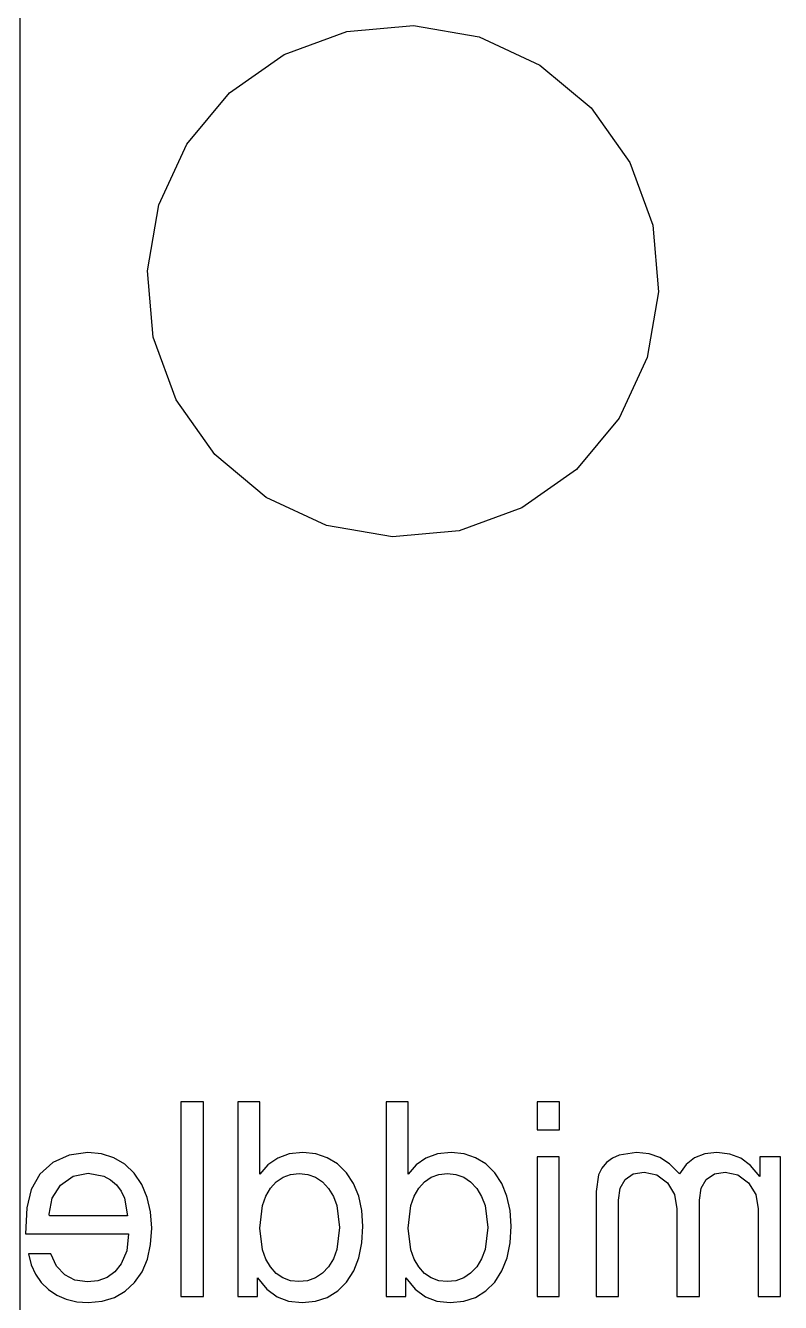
# Model space of a CAD drawing. Extents: x -935 to 1603, y -1243 to 219.
# Drawn here: x 317.25 to 334.95, y 36.33 to 66.28 of the extents above; entities that cross this region are included whole.
import ezdxf

# ---------------------------------------------------------------- set-up
doc = ezdxf.new("R2010")
doc.units = 0
doc.header["$MEASUREMENT"] = 0
doc.layers.add('Layer0', color=7, linetype='Continuous')
doc.layers.add('middle', color=7, linetype='Continuous')

msp = doc.modelspace()

# ---------------------------------------------------------------- linework, layer by layer
at = {"linetype": 'ByBlock'}
msp.add_xline((317.12, -282.671), (0, -1), dxfattribs=at)
at = {"layer": 'Layer0'}
for p, q in [((324.79, 66.136), (326.35, 66.277)), ((326.35, 66.277), (327.893, 66.008)), ((323.32, 65.597), (324.79, 66.136)), ((327.893, 66.008), (329.315, 65.35)), ((322.039, 64.695), (323.32, 65.597)), ((329.315, 65.35), (330.517, 64.346)), ((321.035, 63.493), (322.039, 64.695)), ((330.517, 64.346), (331.419, 63.065)), ((320.377, 62.072), (321.035, 63.493)), ((331.419, 63.065), (331.958, 61.595)), ((320.109, 60.528), (320.377, 62.072)), ((331.958, 61.595), (332.098, 60.035)), ((320.249, 58.968), (320.109, 60.528)), ((332.098, 60.035), (331.83, 58.492)), ((320.788, 57.498), (320.249, 58.968)), ((331.83, 58.492), (331.172, 57.071)), ((321.69, 56.217), (320.788, 57.498)), ((331.172, 57.071), (330.168, 55.868)), ((322.892, 55.213), (321.69, 56.217)), ((330.168, 55.868), (328.887, 54.967)), ((324.313, 54.555), (322.892, 55.213)), ((328.887, 54.967), (327.417, 54.427)), ((325.857, 54.287), (324.313, 54.555)), ((327.417, 54.427), (325.857, 54.287))]:
    msp.add_line(p, q, dxfattribs=at)
at = {"layer": 'middle'}
for p, q in [((320.897, 41.035), (320.897, 36.477)), ((321.422, 41.035), (320.897, 41.035)), ((320.897, 41.035, 0.2), (320.897, 36.477, 0.2)), ((321.422, 41.035, 0.2), (320.897, 41.035, 0.2)), ((320.897, 41.035), (320.897, 41.035, 0.2)), ((321.422, 36.477), (321.422, 41.035)), ((321.422, 36.477, 0.2), (321.422, 41.035, 0.2)), ((321.422, 41.035), (321.422, 41.035, 0.2)), ((322.228, 41.035), (322.228, 36.477)), ((322.747, 41.035), (322.228, 41.035)), ((322.228, 41.035, 0.2), (322.228, 36.477, 0.2)), ((322.747, 41.035, 0.2), (322.228, 41.035, 0.2)), ((322.228, 41.035), (322.228, 41.035, 0.2)), ((322.747, 39.34), (322.747, 41.035)), ((322.747, 39.34, 0.2), (322.747, 41.035, 0.2)), ((322.747, 41.035), (322.747, 41.035, 0.2)), ((325.705, 41.035), (325.705, 36.477)), ((326.224, 41.035), (325.705, 41.035)), ((325.705, 41.035, 0.2), (325.705, 36.477, 0.2)), ((326.224, 41.035, 0.2), (325.705, 41.035, 0.2)), ((325.705, 41.035), (325.705, 41.035, 0.2)), ((326.224, 39.34), (326.224, 41.035)), ((326.224, 39.34, 0.2), (326.224, 41.035, 0.2)), ((326.224, 41.035), (326.224, 41.035, 0.2)), ((329.249, 41.035), (329.249, 40.378)), ((329.774, 41.035), (329.249, 41.035)), ((329.249, 41.035, 0.2), (329.249, 40.378, 0.2)), ((329.774, 41.035, 0.2), (329.249, 41.035, 0.2)), ((329.249, 41.035), (329.249, 41.035, 0.2)), ((329.774, 40.378), (329.774, 41.035)), ((329.774, 40.378, 0.2), (329.774, 41.035, 0.2)), ((329.774, 41.035), (329.774, 41.035, 0.2)), ((329.249, 40.378), (329.774, 40.378)), ((329.249, 40.378, 0.2), (329.774, 40.378, 0.2)), ((329.249, 40.378), (329.249, 40.378, 0.2)), ((329.774, 40.378), (329.774, 40.378, 0.2)), ((318.71, 39.847), (318.274, 39.789)), ((318.71, 39.847, 0.2), (318.274, 39.789, 0.2)), ((319.034, 39.817), (318.71, 39.847)), ((319.034, 39.817, 0.2), (318.71, 39.847, 0.2)), ((318.71, 39.847), (318.71, 39.847, 0.2)), ((323.754, 39.847), (323.438, 39.815)), ((323.754, 39.847, 0.2), (323.438, 39.815, 0.2)), ((324.058, 39.818), (323.754, 39.847)), ((324.058, 39.818, 0.2), (323.754, 39.847, 0.2)), ((323.754, 39.847), (323.754, 39.847, 0.2)), ((327.231, 39.847), (326.915, 39.815)), ((327.231, 39.847, 0.2), (326.915, 39.815, 0.2)), ((327.534, 39.818), (327.231, 39.847)), ((327.534, 39.818, 0.2), (327.231, 39.847, 0.2)), ((327.231, 39.847), (327.231, 39.847, 0.2)), ((331.578, 39.847), (331.174, 39.788)), ((331.578, 39.847, 0.2), (331.174, 39.788, 0.2)), ((331.878, 39.819), (331.578, 39.847)), ((331.878, 39.819, 0.2), (331.578, 39.847, 0.2)), ((331.578, 39.847), (331.578, 39.847, 0.2)), ((333.466, 39.847), (333.183, 39.816)), ((333.466, 39.847, 0.2), (333.183, 39.816, 0.2)), ((333.768, 39.814), (333.466, 39.847)), ((333.768, 39.814, 0.2), (333.466, 39.847, 0.2)), ((333.466, 39.847), (333.466, 39.847, 0.2)), ((317.894, 39.616), (317.59, 39.343)), ((317.894, 39.616, 0.2), (317.59, 39.343, 0.2)), ((318.274, 39.789), (317.894, 39.616)), ((318.274, 39.789, 0.2), (317.894, 39.616, 0.2)), ((317.894, 39.616), (317.894, 39.616, 0.2)), ((318.274, 39.789), (318.274, 39.789, 0.2)), ((319.323, 39.726), (319.034, 39.817)), ((319.323, 39.726, 0.2), (319.034, 39.817, 0.2)), ((319.034, 39.817), (319.034, 39.817, 0.2)), ((319.579, 39.575), (319.323, 39.726)), ((319.579, 39.575, 0.2), (319.323, 39.726, 0.2)), ((319.323, 39.726), (319.323, 39.726, 0.2)), ((319.801, 39.363), (319.579, 39.575)), ((319.801, 39.363, 0.2), (319.579, 39.575, 0.2)), ((319.579, 39.575), (319.579, 39.575, 0.2)), ((322.934, 39.562), (322.747, 39.34)), ((322.934, 39.562, 0.2), (322.747, 39.34, 0.2)), ((323.165, 39.72), (322.934, 39.562)), ((323.165, 39.72, 0.2), (322.934, 39.562, 0.2)), ((322.934, 39.562), (322.934, 39.562, 0.2)), ((323.438, 39.815), (323.165, 39.72)), ((323.438, 39.815, 0.2), (323.165, 39.72, 0.2)), ((323.165, 39.72), (323.165, 39.72, 0.2)), ((323.438, 39.815), (323.438, 39.815, 0.2)), ((324.329, 39.729), (324.058, 39.818)), ((324.329, 39.729, 0.2), (324.058, 39.818, 0.2)), ((324.058, 39.818), (324.058, 39.818, 0.2)), ((324.569, 39.582), (324.329, 39.729)), ((324.569, 39.582, 0.2), (324.329, 39.729, 0.2)), ((324.329, 39.729), (324.329, 39.729, 0.2)), ((324.777, 39.375), (324.569, 39.582)), ((324.777, 39.375, 0.2), (324.569, 39.582, 0.2)), ((324.569, 39.582), (324.569, 39.582, 0.2)), ((326.411, 39.562), (326.224, 39.34)), ((326.411, 39.562, 0.2), (326.224, 39.34, 0.2)), ((326.642, 39.72), (326.411, 39.562)), ((326.642, 39.72, 0.2), (326.411, 39.562, 0.2)), ((326.411, 39.562), (326.411, 39.562, 0.2)), ((326.915, 39.815), (326.642, 39.72)), ((326.915, 39.815, 0.2), (326.642, 39.72, 0.2)), ((326.642, 39.72), (326.642, 39.72, 0.2)), ((326.915, 39.815), (326.915, 39.815, 0.2)), ((327.806, 39.729), (327.534, 39.818)), ((327.806, 39.729, 0.2), (327.534, 39.818, 0.2)), ((327.534, 39.818), (327.534, 39.818, 0.2)), ((328.046, 39.582), (327.806, 39.729)), ((328.046, 39.582, 0.2), (327.806, 39.729, 0.2)), ((327.806, 39.729), (327.806, 39.729, 0.2)), ((328.254, 39.375), (328.046, 39.582)), ((328.254, 39.375, 0.2), (328.046, 39.582, 0.2)), ((328.046, 39.582), (328.046, 39.582, 0.2)), ((329.249, 39.752), (329.249, 36.477)), ((329.768, 39.752), (329.249, 39.752)), ((329.249, 39.752, 0.2), (329.249, 36.477, 0.2)), ((329.768, 39.752, 0.2), (329.249, 39.752, 0.2)), ((329.249, 39.752), (329.249, 39.752, 0.2)), ((329.768, 36.477), (329.768, 39.752)), ((329.768, 36.477, 0.2), (329.768, 39.752, 0.2)), ((329.768, 39.752), (329.768, 39.752, 0.2)), ((330.875, 39.613), (330.768, 39.482)), ((330.875, 39.613, 0.2), (330.768, 39.482, 0.2)), ((331.012, 39.715), (330.875, 39.613)), ((331.012, 39.715, 0.2), (330.875, 39.613, 0.2)), ((330.875, 39.613), (330.875, 39.613, 0.2)), ((331.174, 39.788), (331.012, 39.715)), ((331.174, 39.788, 0.2), (331.012, 39.715, 0.2)), ((331.012, 39.715), (331.012, 39.715, 0.2)), ((331.174, 39.788), (331.174, 39.788, 0.2)), ((332.128, 39.734), (331.878, 39.819)), ((332.128, 39.734, 0.2), (331.878, 39.819, 0.2)), ((331.878, 39.819), (331.878, 39.819, 0.2)), ((332.354, 39.581), (332.128, 39.734)), ((332.354, 39.581, 0.2), (332.128, 39.734, 0.2)), ((332.128, 39.734), (332.128, 39.734, 0.2)), ((332.584, 39.346), (332.354, 39.581)), ((332.584, 39.346, 0.2), (332.354, 39.581, 0.2)), ((332.354, 39.581), (332.354, 39.581, 0.2)), ((332.742, 39.565), (332.584, 39.346)), ((332.742, 39.565, 0.2), (332.584, 39.346, 0.2)), ((332.942, 39.722), (332.742, 39.565)), ((332.942, 39.722, 0.2), (332.742, 39.565, 0.2)), ((332.742, 39.565), (332.742, 39.565, 0.2)), ((333.183, 39.816), (332.942, 39.722)), ((333.183, 39.816, 0.2), (332.942, 39.722, 0.2)), ((332.942, 39.722), (332.942, 39.722, 0.2)), ((333.183, 39.816), (333.183, 39.816, 0.2)), ((334.026, 39.715), (333.768, 39.814)), ((334.026, 39.715, 0.2), (333.768, 39.814, 0.2)), ((333.768, 39.814), (333.768, 39.814, 0.2)), ((334.255, 39.543), (334.026, 39.715)), ((334.255, 39.543, 0.2), (334.026, 39.715, 0.2)), ((334.026, 39.715), (334.026, 39.715, 0.2)), ((334.473, 39.289), (334.255, 39.543)), ((334.473, 39.289, 0.2), (334.255, 39.543, 0.2)), ((334.255, 39.543), (334.255, 39.543, 0.2)), ((334.954, 39.752), (334.473, 39.752)), ((334.473, 39.752), (334.473, 39.289)), ((334.954, 39.752, 0.2), (334.473, 39.752, 0.2)), ((334.473, 39.752, 0.2), (334.473, 39.289, 0.2)), ((334.473, 39.752), (334.473, 39.752, 0.2)), ((334.954, 36.477), (334.954, 39.752)), ((334.954, 36.477, 0.2), (334.954, 39.752, 0.2)), ((334.954, 39.752), (334.954, 39.752, 0.2)), ((317.59, 39.343), (317.384, 38.985)), ((317.59, 39.343, 0.2), (317.384, 38.985, 0.2)), ((317.59, 39.343), (317.59, 39.343, 0.2)), ((318.074, 39.088), (318.369, 39.296)), ((318.074, 39.088, 0.2), (318.369, 39.296, 0.2)), ((318.369, 39.296), (318.725, 39.366)), ((318.369, 39.296, 0.2), (318.725, 39.366, 0.2)), ((318.369, 39.296), (318.369, 39.296, 0.2)), ((318.725, 39.366), (319.089, 39.298)), ((318.725, 39.366, 0.2), (319.089, 39.298, 0.2)), ((318.725, 39.366), (318.725, 39.366, 0.2)), ((319.089, 39.298), (319.244, 39.213)), ((319.089, 39.298, 0.2), (319.244, 39.213, 0.2)), ((319.089, 39.298), (319.089, 39.298, 0.2)), ((319.98, 39.1), (319.801, 39.363)), ((319.98, 39.1, 0.2), (319.801, 39.363, 0.2)), ((319.801, 39.363), (319.801, 39.363, 0.2)), ((322.747, 39.34), (322.747, 39.34, 0.2)), ((323.133, 39.164), (323.29, 39.272)), ((323.133, 39.164, 0.2), (323.29, 39.272, 0.2)), ((323.29, 39.272), (323.468, 39.337)), ((323.29, 39.272, 0.2), (323.468, 39.337, 0.2)), ((323.29, 39.272), (323.29, 39.272, 0.2)), ((323.468, 39.337), (323.667, 39.359)), ((323.468, 39.337, 0.2), (323.667, 39.359, 0.2)), ((323.468, 39.337), (323.468, 39.337, 0.2)), ((323.667, 39.359), (323.869, 39.337)), ((323.667, 39.359, 0.2), (323.869, 39.337, 0.2)), ((323.667, 39.359), (323.667, 39.359, 0.2)), ((323.869, 39.337), (324.052, 39.271)), ((323.869, 39.337, 0.2), (324.052, 39.271, 0.2)), ((323.869, 39.337), (323.869, 39.337, 0.2)), ((324.052, 39.271), (324.214, 39.162)), ((324.052, 39.271, 0.2), (324.214, 39.162, 0.2)), ((324.052, 39.271), (324.052, 39.271, 0.2)), ((324.945, 39.12), (324.777, 39.375)), ((324.945, 39.12, 0.2), (324.777, 39.375, 0.2)), ((324.777, 39.375), (324.777, 39.375, 0.2)), ((326.224, 39.34), (326.224, 39.34, 0.2)), ((326.61, 39.164), (326.767, 39.272)), ((326.61, 39.164, 0.2), (326.767, 39.272, 0.2)), ((326.767, 39.272), (326.945, 39.337)), ((326.767, 39.272, 0.2), (326.945, 39.337, 0.2)), ((326.767, 39.272), (326.767, 39.272, 0.2)), ((326.945, 39.337), (327.144, 39.359)), ((326.945, 39.337, 0.2), (327.144, 39.359, 0.2)), ((326.945, 39.337), (326.945, 39.337, 0.2)), ((327.144, 39.359), (327.346, 39.337)), ((327.144, 39.359, 0.2), (327.346, 39.337, 0.2)), ((327.144, 39.359), (327.144, 39.359, 0.2)), ((327.346, 39.337), (327.528, 39.271)), ((327.346, 39.337, 0.2), (327.528, 39.271, 0.2)), ((327.346, 39.337), (327.346, 39.337, 0.2)), ((327.528, 39.271), (327.69, 39.162)), ((327.528, 39.271, 0.2), (327.69, 39.162, 0.2)), ((327.528, 39.271), (327.528, 39.271, 0.2)), ((328.422, 39.12), (328.254, 39.375)), ((328.422, 39.12, 0.2), (328.254, 39.375, 0.2)), ((328.254, 39.375), (328.254, 39.375, 0.2)), ((330.69, 39.326), (330.629, 38.934)), ((330.69, 39.326, 0.2), (330.629, 38.934, 0.2)), ((330.768, 39.482), (330.69, 39.326)), ((330.768, 39.482, 0.2), (330.69, 39.326, 0.2)), ((330.69, 39.326), (330.69, 39.326, 0.2)), ((330.768, 39.482), (330.768, 39.482, 0.2)), ((331.313, 39.217), (331.504, 39.346)), ((331.313, 39.217, 0.2), (331.504, 39.346, 0.2)), ((331.504, 39.346), (331.759, 39.389)), ((331.504, 39.346, 0.2), (331.759, 39.389, 0.2)), ((331.504, 39.346), (331.504, 39.346, 0.2)), ((331.759, 39.389), (332.054, 39.327)), ((331.759, 39.389, 0.2), (332.054, 39.327, 0.2)), ((331.759, 39.389), (331.759, 39.389, 0.2)), ((332.054, 39.327), (332.303, 39.139)), ((332.054, 39.327, 0.2), (332.303, 39.139, 0.2)), ((332.054, 39.327), (332.054, 39.327, 0.2)), ((332.584, 39.346), (332.584, 39.346, 0.2)), ((333.212, 39.217), (333.404, 39.346)), ((333.212, 39.217, 0.2), (333.404, 39.346, 0.2)), ((333.404, 39.346), (333.659, 39.389)), ((333.404, 39.346, 0.2), (333.659, 39.389, 0.2)), ((333.404, 39.346), (333.404, 39.346, 0.2)), ((333.659, 39.389), (333.955, 39.327)), ((333.659, 39.389, 0.2), (333.955, 39.327, 0.2)), ((333.659, 39.389), (333.659, 39.389, 0.2)), ((333.955, 39.327), (334.204, 39.139)), ((333.955, 39.327, 0.2), (334.204, 39.139, 0.2)), ((333.955, 39.327), (333.955, 39.327, 0.2)), ((334.473, 39.289), (334.473, 39.289, 0.2)), ((317.384, 38.985), (317.286, 38.553)), ((317.384, 38.985, 0.2), (317.286, 38.553, 0.2)), ((317.384, 38.985), (317.384, 38.985, 0.2)), ((317.875, 38.778), (318.074, 39.088)), ((317.875, 38.778, 0.2), (318.074, 39.088, 0.2)), ((318.074, 39.088), (318.074, 39.088, 0.2)), ((319.244, 39.213), (319.383, 39.094)), ((319.244, 39.213, 0.2), (319.383, 39.094, 0.2)), ((319.244, 39.213), (319.244, 39.213, 0.2)), ((319.383, 39.094), (319.496, 38.947)), ((319.383, 39.094, 0.2), (319.496, 38.947, 0.2)), ((319.383, 39.094), (319.383, 39.094, 0.2)), ((319.496, 38.947), (319.577, 38.776)), ((319.496, 38.947, 0.2), (319.577, 38.776, 0.2)), ((319.496, 38.947), (319.496, 38.947, 0.2)), ((320.108, 38.798), (319.98, 39.1)), ((320.108, 38.798, 0.2), (319.98, 39.1, 0.2)), ((319.98, 39.1), (319.98, 39.1, 0.2)), ((322.888, 38.824), (322.997, 39.012)), ((322.888, 38.824, 0.2), (322.997, 39.012, 0.2)), ((322.997, 39.012), (323.133, 39.164)), ((322.997, 39.012, 0.2), (323.133, 39.164, 0.2)), ((322.997, 39.012), (322.997, 39.012, 0.2)), ((323.133, 39.164), (323.133, 39.164, 0.2)), ((324.214, 39.162), (324.355, 39.009)), ((324.214, 39.162, 0.2), (324.355, 39.009, 0.2)), ((324.214, 39.162), (324.214, 39.162, 0.2)), ((324.355, 39.009), (324.47, 38.82)), ((324.355, 39.009, 0.2), (324.47, 38.82, 0.2)), ((324.355, 39.009), (324.355, 39.009, 0.2)), ((325.066, 38.826), (324.945, 39.12)), ((325.066, 38.826, 0.2), (324.945, 39.12, 0.2)), ((324.945, 39.12), (324.945, 39.12, 0.2)), ((326.365, 38.824), (326.474, 39.012)), ((326.365, 38.824, 0.2), (326.474, 39.012, 0.2)), ((326.474, 39.012), (326.61, 39.164)), ((326.474, 39.012, 0.2), (326.61, 39.164, 0.2)), ((326.474, 39.012), (326.474, 39.012, 0.2)), ((326.61, 39.164), (326.61, 39.164, 0.2)), ((327.69, 39.162), (327.832, 39.009)), ((327.69, 39.162, 0.2), (327.832, 39.009, 0.2)), ((327.69, 39.162), (327.69, 39.162, 0.2)), ((327.832, 39.009), (327.947, 38.82)), ((327.832, 39.009, 0.2), (327.947, 38.82, 0.2)), ((327.832, 39.009), (327.832, 39.009, 0.2)), ((328.542, 38.826), (328.422, 39.12)), ((328.542, 38.826, 0.2), (328.422, 39.12, 0.2)), ((328.422, 39.12), (328.422, 39.12, 0.2)), ((330.629, 38.934), (330.629, 36.477)), ((330.629, 38.934, 0.2), (330.629, 36.477, 0.2)), ((330.629, 38.934), (330.629, 38.934, 0.2)), ((331.154, 38.733), (331.194, 39.01)), ((331.154, 38.733, 0.2), (331.194, 39.01, 0.2)), ((331.194, 39.01), (331.313, 39.217)), ((331.194, 39.01, 0.2), (331.313, 39.217, 0.2)), ((331.194, 39.01), (331.194, 39.01, 0.2)), ((331.313, 39.217), (331.313, 39.217, 0.2)), ((332.303, 39.139), (332.471, 38.863)), ((332.303, 39.139, 0.2), (332.471, 38.863, 0.2)), ((332.303, 39.139), (332.303, 39.139, 0.2)), ((333.052, 38.733), (333.092, 39.01)), ((333.052, 38.733, 0.2), (333.092, 39.01, 0.2)), ((333.092, 39.01), (333.212, 39.217)), ((333.092, 39.01, 0.2), (333.212, 39.217, 0.2)), ((333.092, 39.01), (333.092, 39.01, 0.2)), ((333.212, 39.217), (333.212, 39.217, 0.2)), ((334.204, 39.139), (334.373, 38.863)), ((334.204, 39.139, 0.2), (334.373, 38.863, 0.2)), ((334.204, 39.139), (334.204, 39.139, 0.2)), ((317.808, 38.404), (317.875, 38.778)), ((317.808, 38.404, 0.2), (317.875, 38.778, 0.2)), ((317.875, 38.778), (317.875, 38.778, 0.2)), ((319.577, 38.776), (319.642, 38.367)), ((319.577, 38.776, 0.2), (319.642, 38.367, 0.2)), ((319.577, 38.776), (319.577, 38.776, 0.2)), ((320.185, 38.455), (320.108, 38.798)), ((320.185, 38.455, 0.2), (320.108, 38.798, 0.2)), ((320.108, 38.798), (320.108, 38.798, 0.2)), ((322.81, 38.605), (322.888, 38.824)), ((322.81, 38.605, 0.2), (322.888, 38.824, 0.2)), ((322.888, 38.824), (322.888, 38.824, 0.2)), ((324.47, 38.82), (324.552, 38.604)), ((324.47, 38.82, 0.2), (324.552, 38.604, 0.2)), ((324.47, 38.82), (324.47, 38.82, 0.2)), ((325.138, 38.493), (325.066, 38.826)), ((325.138, 38.493, 0.2), (325.066, 38.826, 0.2)), ((325.066, 38.826), (325.066, 38.826, 0.2)), ((326.287, 38.605), (326.365, 38.824)), ((326.287, 38.605, 0.2), (326.365, 38.824, 0.2)), ((326.365, 38.824), (326.365, 38.824, 0.2)), ((327.947, 38.82), (328.029, 38.604)), ((327.947, 38.82, 0.2), (328.029, 38.604, 0.2)), ((327.947, 38.82), (327.947, 38.82, 0.2)), ((328.615, 38.493), (328.542, 38.826)), ((328.615, 38.493, 0.2), (328.542, 38.826, 0.2)), ((328.542, 38.826), (328.542, 38.826, 0.2)), ((331.154, 36.477), (331.154, 38.733)), ((331.154, 36.477, 0.2), (331.154, 38.733, 0.2)), ((331.154, 38.733), (331.154, 38.733, 0.2)), ((332.471, 38.863), (332.527, 38.533)), ((332.471, 38.863, 0.2), (332.527, 38.533, 0.2)), ((332.471, 38.863), (332.471, 38.863, 0.2)), ((333.052, 36.477), (333.052, 38.733)), ((333.052, 36.477, 0.2), (333.052, 38.733, 0.2)), ((333.052, 38.733), (333.052, 38.733, 0.2)), ((334.373, 38.863), (334.429, 38.533)), ((334.373, 38.863, 0.2), (334.429, 38.533, 0.2)), ((334.373, 38.863), (334.373, 38.863, 0.2)), ((317.286, 38.553), (317.253, 37.942)), ((317.286, 38.553, 0.2), (317.253, 37.942, 0.2)), ((317.286, 38.553), (317.286, 38.553, 0.2)), ((317.814, 38.367), (317.808, 38.404)), ((317.814, 38.367, 0.2), (317.808, 38.404, 0.2)), ((317.808, 38.404), (317.808, 38.404, 0.2)), ((319.642, 38.367), (317.814, 38.367)), ((319.642, 38.367, 0.2), (317.814, 38.367, 0.2)), ((317.814, 38.367), (317.814, 38.367, 0.2)), ((319.642, 38.367), (319.642, 38.367, 0.2)), ((320.211, 38.072), (320.185, 38.455)), ((320.211, 38.072, 0.2), (320.185, 38.455, 0.2)), ((320.185, 38.455), (320.185, 38.455, 0.2)), ((322.747, 38.078), (322.81, 38.605)), ((322.747, 38.078, 0.2), (322.81, 38.605, 0.2)), ((322.81, 38.605), (322.81, 38.605, 0.2)), ((324.552, 38.604), (324.618, 38.09)), ((324.552, 38.604, 0.2), (324.618, 38.09, 0.2)), ((324.552, 38.604), (324.552, 38.604, 0.2)), ((325.162, 38.122), (325.138, 38.493)), ((325.162, 38.122, 0.2), (325.138, 38.493, 0.2)), ((325.138, 38.493), (325.138, 38.493, 0.2)), ((326.224, 38.078), (326.287, 38.605)), ((326.224, 38.078, 0.2), (326.287, 38.605, 0.2)), ((326.287, 38.605), (326.287, 38.605, 0.2)), ((328.029, 38.604), (328.095, 38.09)), ((328.029, 38.604, 0.2), (328.095, 38.09, 0.2)), ((328.029, 38.604), (328.029, 38.604, 0.2)), ((328.639, 38.122), (328.615, 38.493)), ((328.639, 38.122, 0.2), (328.615, 38.493, 0.2)), ((328.615, 38.493), (328.615, 38.493, 0.2)), ((332.527, 38.533), (332.527, 36.477)), ((332.527, 38.533, 0.2), (332.527, 36.477, 0.2)), ((332.527, 38.533), (332.527, 38.533, 0.2)), ((334.429, 38.533), (334.429, 36.477)), ((334.429, 38.533, 0.2), (334.429, 36.477, 0.2)), ((334.429, 38.533), (334.429, 38.533, 0.2)), ((320.186, 37.69), (320.211, 38.072)), ((320.186, 37.69, 0.2), (320.211, 38.072, 0.2)), ((320.211, 38.072), (320.211, 38.072, 0.2)), ((322.81, 37.566), (322.747, 38.078)), ((322.81, 37.566, 0.2), (322.747, 38.078, 0.2)), ((322.747, 38.078), (322.747, 38.078, 0.2)), ((324.618, 38.09), (324.552, 37.573)), ((324.618, 38.09, 0.2), (324.552, 37.573, 0.2)), ((324.618, 38.09), (324.618, 38.09, 0.2)), ((325.138, 37.728), (325.162, 38.122)), ((325.138, 37.728, 0.2), (325.162, 38.122, 0.2)), ((325.162, 38.122), (325.162, 38.122, 0.2)), ((326.287, 37.566), (326.224, 38.078)), ((326.287, 37.566, 0.2), (326.224, 38.078, 0.2)), ((326.224, 38.078), (326.224, 38.078, 0.2)), ((328.095, 38.09), (328.029, 37.573)), ((328.095, 38.09, 0.2), (328.029, 37.573, 0.2)), ((328.095, 38.09), (328.095, 38.09, 0.2)), ((328.615, 37.728), (328.639, 38.122)), ((328.615, 37.728, 0.2), (328.639, 38.122, 0.2)), ((328.639, 38.122), (328.639, 38.122, 0.2)), ((317.253, 37.942), (319.667, 37.942)), ((317.253, 37.942, 0.2), (319.667, 37.942, 0.2)), ((317.253, 37.942), (317.253, 37.942, 0.2)), ((319.667, 37.942), (319.624, 37.542)), ((319.667, 37.942, 0.2), (319.624, 37.542, 0.2)), ((319.667, 37.942), (319.667, 37.942, 0.2)), ((317.846, 37.473), (317.321, 37.473)), ((317.321, 37.473), (317.388, 37.218)), ((317.846, 37.473, 0.2), (317.321, 37.473, 0.2)), ((317.321, 37.473, 0.2), (317.388, 37.218, 0.2)), ((317.321, 37.473), (317.321, 37.473, 0.2)), ((317.982, 37.185), (317.846, 37.473)), ((317.982, 37.185, 0.2), (317.846, 37.473, 0.2)), ((317.846, 37.473), (317.846, 37.473, 0.2)), ((319.624, 37.542), (319.497, 37.241)), ((319.624, 37.542, 0.2), (319.497, 37.241, 0.2)), ((319.624, 37.542), (319.624, 37.542, 0.2)), ((320.111, 37.35), (320.186, 37.69)), ((320.111, 37.35, 0.2), (320.186, 37.69, 0.2)), ((320.186, 37.69), (320.186, 37.69, 0.2)), ((322.888, 37.352), (322.81, 37.566)), ((322.888, 37.352, 0.2), (322.81, 37.566, 0.2)), ((322.81, 37.566), (322.81, 37.566, 0.2)), ((324.552, 37.573), (324.47, 37.356)), ((324.552, 37.573, 0.2), (324.47, 37.356, 0.2)), ((324.552, 37.573), (324.552, 37.573, 0.2)), ((325.066, 37.378), (325.138, 37.728)), ((325.066, 37.378, 0.2), (325.138, 37.728, 0.2)), ((325.138, 37.728), (325.138, 37.728, 0.2)), ((326.365, 37.352), (326.287, 37.566)), ((326.365, 37.352, 0.2), (326.287, 37.566, 0.2)), ((326.287, 37.566), (326.287, 37.566, 0.2)), ((328.029, 37.573), (327.947, 37.356)), ((328.029, 37.573, 0.2), (327.947, 37.356, 0.2)), ((328.029, 37.573), (328.029, 37.573, 0.2)), ((328.543, 37.378), (328.615, 37.728)), ((328.543, 37.378, 0.2), (328.615, 37.728, 0.2)), ((328.615, 37.728), (328.615, 37.728, 0.2)), ((317.388, 37.218), (317.489, 36.994)), ((317.388, 37.218, 0.2), (317.489, 36.994, 0.2)), ((317.388, 37.218), (317.388, 37.218, 0.2)), ((318.171, 36.98), (317.982, 37.185)), ((318.171, 36.98, 0.2), (317.982, 37.185, 0.2)), ((317.982, 37.185), (317.982, 37.185, 0.2)), ((319.497, 37.241), (319.346, 37.055)), ((319.497, 37.241, 0.2), (319.346, 37.055, 0.2)), ((319.497, 37.241), (319.497, 37.241, 0.2)), ((319.985, 37.054), (320.111, 37.35)), ((319.985, 37.054, 0.2), (320.111, 37.35, 0.2)), ((320.111, 37.35), (320.111, 37.35, 0.2)), ((322.997, 37.166), (322.888, 37.352)), ((322.997, 37.166, 0.2), (322.888, 37.352, 0.2)), ((322.888, 37.352), (322.888, 37.352, 0.2)), ((323.133, 37.015), (322.997, 37.166)), ((323.133, 37.015, 0.2), (322.997, 37.166, 0.2)), ((322.997, 37.166), (322.997, 37.166, 0.2)), ((324.355, 37.169), (324.213, 37.017)), ((324.355, 37.169, 0.2), (324.213, 37.017, 0.2)), ((324.47, 37.356), (324.355, 37.169)), ((324.47, 37.356, 0.2), (324.355, 37.169, 0.2)), ((324.355, 37.169), (324.355, 37.169, 0.2)), ((324.47, 37.356), (324.47, 37.356, 0.2)), ((324.947, 37.073), (325.066, 37.378)), ((324.947, 37.073, 0.2), (325.066, 37.378, 0.2)), ((325.066, 37.378), (325.066, 37.378, 0.2)), ((326.474, 37.166), (326.365, 37.352)), ((326.474, 37.166, 0.2), (326.365, 37.352, 0.2)), ((326.365, 37.352), (326.365, 37.352, 0.2)), ((326.61, 37.015), (326.474, 37.166)), ((326.61, 37.015, 0.2), (326.474, 37.166, 0.2)), ((326.474, 37.166), (326.474, 37.166, 0.2)), ((327.832, 37.169), (327.69, 37.017)), ((327.832, 37.169, 0.2), (327.69, 37.017, 0.2)), ((327.947, 37.356), (327.832, 37.169)), ((327.947, 37.356, 0.2), (327.832, 37.169, 0.2)), ((327.832, 37.169), (327.832, 37.169, 0.2)), ((327.947, 37.356), (327.947, 37.356, 0.2)), ((328.424, 37.073), (328.543, 37.378)), ((328.424, 37.073, 0.2), (328.543, 37.378, 0.2)), ((328.543, 37.378), (328.543, 37.378, 0.2)), ((317.489, 36.994), (317.623, 36.799)), ((317.489, 36.994, 0.2), (317.623, 36.799, 0.2)), ((317.489, 36.994), (317.489, 36.994, 0.2)), ((318.412, 36.856), (318.171, 36.98)), ((318.412, 36.856, 0.2), (318.171, 36.98, 0.2)), ((318.171, 36.98), (318.171, 36.98, 0.2)), ((318.706, 36.815), (318.412, 36.856)), ((318.706, 36.815, 0.2), (318.412, 36.856, 0.2)), ((318.412, 36.856), (318.412, 36.856, 0.2)), ((318.951, 36.842), (318.706, 36.815)), ((318.951, 36.842, 0.2), (318.706, 36.815, 0.2)), ((319.164, 36.922), (318.951, 36.842)), ((319.164, 36.922, 0.2), (318.951, 36.842, 0.2)), ((318.951, 36.842), (318.951, 36.842, 0.2)), ((319.346, 37.055), (319.164, 36.922)), ((319.346, 37.055, 0.2), (319.164, 36.922, 0.2)), ((319.164, 36.922), (319.164, 36.922, 0.2)), ((319.346, 37.055), (319.346, 37.055, 0.2)), ((319.81, 36.799), (319.985, 37.054)), ((319.81, 36.799, 0.2), (319.985, 37.054, 0.2)), ((319.985, 37.054), (319.985, 37.054, 0.2)), ((322.691, 36.477), (322.691, 36.91)), ((322.691, 36.91), (322.912, 36.646)), ((322.691, 36.477, 0.2), (322.691, 36.91, 0.2)), ((322.691, 36.91, 0.2), (322.912, 36.646, 0.2)), ((322.691, 36.91), (322.691, 36.91, 0.2)), ((323.288, 36.908), (323.133, 37.015)), ((323.288, 36.908, 0.2), (323.133, 37.015, 0.2)), ((323.133, 37.015), (323.133, 37.015, 0.2)), ((323.464, 36.844), (323.288, 36.908)), ((323.464, 36.844, 0.2), (323.288, 36.908, 0.2)), ((323.288, 36.908), (323.288, 36.908, 0.2)), ((323.661, 36.822), (323.464, 36.844)), ((323.661, 36.822, 0.2), (323.464, 36.844, 0.2)), ((323.464, 36.844), (323.464, 36.844, 0.2)), ((323.866, 36.844), (323.661, 36.822)), ((323.866, 36.844, 0.2), (323.661, 36.822, 0.2)), ((324.05, 36.909), (323.866, 36.844)), ((324.05, 36.909, 0.2), (323.866, 36.844, 0.2)), ((323.866, 36.844), (323.866, 36.844, 0.2)), ((324.213, 37.017), (324.05, 36.909)), ((324.213, 37.017, 0.2), (324.05, 36.909, 0.2)), ((324.05, 36.909), (324.05, 36.909, 0.2)), ((324.213, 37.017), (324.213, 37.017, 0.2)), ((324.78, 36.812), (324.947, 37.073)), ((324.78, 36.812, 0.2), (324.947, 37.073, 0.2)), ((324.947, 37.073), (324.947, 37.073, 0.2)), ((326.168, 36.477), (326.168, 36.91)), ((326.168, 36.91), (326.389, 36.646)), ((326.168, 36.477, 0.2), (326.168, 36.91, 0.2)), ((326.168, 36.91, 0.2), (326.389, 36.646, 0.2)), ((326.168, 36.91), (326.168, 36.91, 0.2)), ((326.765, 36.908), (326.61, 37.015)), ((326.765, 36.908, 0.2), (326.61, 37.015, 0.2)), ((326.61, 37.015), (326.61, 37.015, 0.2)), ((326.941, 36.844), (326.765, 36.908)), ((326.941, 36.844, 0.2), (326.765, 36.908, 0.2)), ((326.765, 36.908), (326.765, 36.908, 0.2)), ((327.137, 36.822), (326.941, 36.844)), ((327.137, 36.822, 0.2), (326.941, 36.844, 0.2)), ((326.941, 36.844), (326.941, 36.844, 0.2)), ((327.343, 36.844), (327.137, 36.822)), ((327.343, 36.844, 0.2), (327.137, 36.822, 0.2)), ((327.527, 36.909), (327.343, 36.844)), ((327.527, 36.909, 0.2), (327.343, 36.844, 0.2)), ((327.343, 36.844), (327.343, 36.844, 0.2)), ((327.69, 37.017), (327.527, 36.909)), ((327.69, 37.017, 0.2), (327.527, 36.909, 0.2)), ((327.527, 36.909), (327.527, 36.909, 0.2)), ((327.69, 37.017), (327.69, 37.017, 0.2)), ((328.257, 36.812), (328.424, 37.073)), ((328.257, 36.812, 0.2), (328.424, 37.073, 0.2)), ((328.424, 37.073), (328.424, 37.073, 0.2)), ((317.623, 36.799), (317.79, 36.634)), ((317.623, 36.799, 0.2), (317.79, 36.634, 0.2)), ((317.623, 36.799), (317.623, 36.799, 0.2)), ((317.79, 36.634), (317.987, 36.503)), ((317.79, 36.634, 0.2), (317.987, 36.503, 0.2)), ((317.79, 36.634), (317.79, 36.634, 0.2)), ((318.706, 36.815), (318.706, 36.815, 0.2)), ((319.338, 36.45), (319.592, 36.596)), ((319.338, 36.45, 0.2), (319.592, 36.596, 0.2)), ((319.592, 36.596), (319.81, 36.799)), ((319.592, 36.596, 0.2), (319.81, 36.799, 0.2)), ((319.592, 36.596), (319.592, 36.596, 0.2)), ((319.81, 36.799), (319.81, 36.799, 0.2)), ((322.912, 36.646), (323.151, 36.468)), ((322.912, 36.646, 0.2), (323.151, 36.468, 0.2)), ((322.912, 36.646), (322.912, 36.646, 0.2)), ((323.661, 36.822), (323.661, 36.822, 0.2)), ((324.328, 36.453), (324.572, 36.603)), ((324.328, 36.453, 0.2), (324.572, 36.603, 0.2)), ((324.572, 36.603), (324.78, 36.812)), ((324.572, 36.603, 0.2), (324.78, 36.812, 0.2)), ((324.572, 36.603), (324.572, 36.603, 0.2)), ((324.78, 36.812), (324.78, 36.812, 0.2)), ((326.389, 36.646), (326.628, 36.468)), ((326.389, 36.646, 0.2), (326.628, 36.468, 0.2)), ((326.389, 36.646), (326.389, 36.646, 0.2)), ((327.137, 36.822), (327.137, 36.822, 0.2)), ((327.805, 36.453), (328.049, 36.603)), ((327.805, 36.453, 0.2), (328.049, 36.603, 0.2)), ((328.049, 36.603), (328.257, 36.812)), ((328.049, 36.603, 0.2), (328.257, 36.812, 0.2)), ((328.049, 36.603), (328.049, 36.603, 0.2)), ((328.257, 36.812), (328.257, 36.812, 0.2)), ((317.987, 36.503), (318.208, 36.409)), ((317.987, 36.503, 0.2), (318.208, 36.409, 0.2)), ((317.987, 36.503), (317.987, 36.503, 0.2)), ((318.208, 36.409), (318.453, 36.352)), ((318.208, 36.409, 0.2), (318.453, 36.352, 0.2)), ((318.208, 36.409), (318.208, 36.409, 0.2)), ((318.453, 36.352), (318.722, 36.334)), ((318.453, 36.352, 0.2), (318.722, 36.334, 0.2)), ((318.453, 36.352), (318.453, 36.352, 0.2)), ((318.722, 36.334), (319.048, 36.363)), ((318.722, 36.334, 0.2), (319.048, 36.363, 0.2)), ((318.722, 36.334), (318.722, 36.334, 0.2)), ((319.048, 36.363), (319.338, 36.45)), ((319.048, 36.363, 0.2), (319.338, 36.45, 0.2)), ((319.048, 36.363), (319.048, 36.363, 0.2)), ((319.338, 36.45), (319.338, 36.45, 0.2)), ((320.897, 36.477), (321.422, 36.477)), ((320.897, 36.477, 0.2), (321.422, 36.477, 0.2)), ((320.897, 36.477), (320.897, 36.477, 0.2)), ((321.422, 36.477), (321.422, 36.477, 0.2)), ((322.228, 36.477), (322.691, 36.477)), ((322.228, 36.477, 0.2), (322.691, 36.477, 0.2)), ((322.228, 36.477), (322.228, 36.477, 0.2)), ((322.691, 36.477), (322.691, 36.477, 0.2)), ((323.151, 36.468), (323.42, 36.367)), ((323.151, 36.468, 0.2), (323.42, 36.367, 0.2)), ((323.151, 36.468), (323.151, 36.468, 0.2)), ((323.42, 36.367), (323.736, 36.334)), ((323.42, 36.367, 0.2), (323.736, 36.334, 0.2)), ((323.42, 36.367), (323.42, 36.367, 0.2)), ((323.736, 36.334), (324.05, 36.364)), ((323.736, 36.334, 0.2), (324.05, 36.364, 0.2)), ((323.736, 36.334), (323.736, 36.334, 0.2)), ((324.05, 36.364), (324.328, 36.453)), ((324.05, 36.364, 0.2), (324.328, 36.453, 0.2)), ((324.05, 36.364), (324.05, 36.364, 0.2)), ((324.328, 36.453), (324.328, 36.453, 0.2)), ((325.705, 36.477), (326.168, 36.477)), ((325.705, 36.477, 0.2), (326.168, 36.477, 0.2)), ((325.705, 36.477), (325.705, 36.477, 0.2)), ((326.168, 36.477), (326.168, 36.477, 0.2)), ((326.628, 36.468), (326.897, 36.367)), ((326.628, 36.468, 0.2), (326.897, 36.367, 0.2)), ((326.628, 36.468), (326.628, 36.468, 0.2)), ((326.897, 36.367), (327.212, 36.334)), ((326.897, 36.367, 0.2), (327.212, 36.334, 0.2)), ((326.897, 36.367), (326.897, 36.367, 0.2)), ((327.212, 36.334), (327.526, 36.364)), ((327.212, 36.334, 0.2), (327.526, 36.364, 0.2)), ((327.212, 36.334), (327.212, 36.334, 0.2)), ((327.526, 36.364), (327.805, 36.453)), ((327.526, 36.364, 0.2), (327.805, 36.453, 0.2)), ((327.526, 36.364), (327.526, 36.364, 0.2)), ((327.805, 36.453), (327.805, 36.453, 0.2)), ((329.249, 36.477), (329.768, 36.477)), ((329.249, 36.477, 0.2), (329.768, 36.477, 0.2)), ((329.249, 36.477), (329.249, 36.477, 0.2)), ((329.768, 36.477), (329.768, 36.477, 0.2)), ((330.629, 36.477), (331.154, 36.477)), ((330.629, 36.477, 0.2), (331.154, 36.477, 0.2)), ((330.629, 36.477), (330.629, 36.477, 0.2)), ((331.154, 36.477), (331.154, 36.477, 0.2)), ((332.527, 36.477), (333.052, 36.477)), ((332.527, 36.477, 0.2), (333.052, 36.477, 0.2)), ((332.527, 36.477), (332.527, 36.477, 0.2)), ((333.052, 36.477), (333.052, 36.477, 0.2)), ((334.429, 36.477), (334.954, 36.477)), ((334.429, 36.477, 0.2), (334.954, 36.477, 0.2)), ((334.429, 36.477), (334.429, 36.477, 0.2)), ((334.954, 36.477), (334.954, 36.477, 0.2))]:
    msp.add_line(p, q, dxfattribs=at)

doc.saveas('drawing.dxf')
